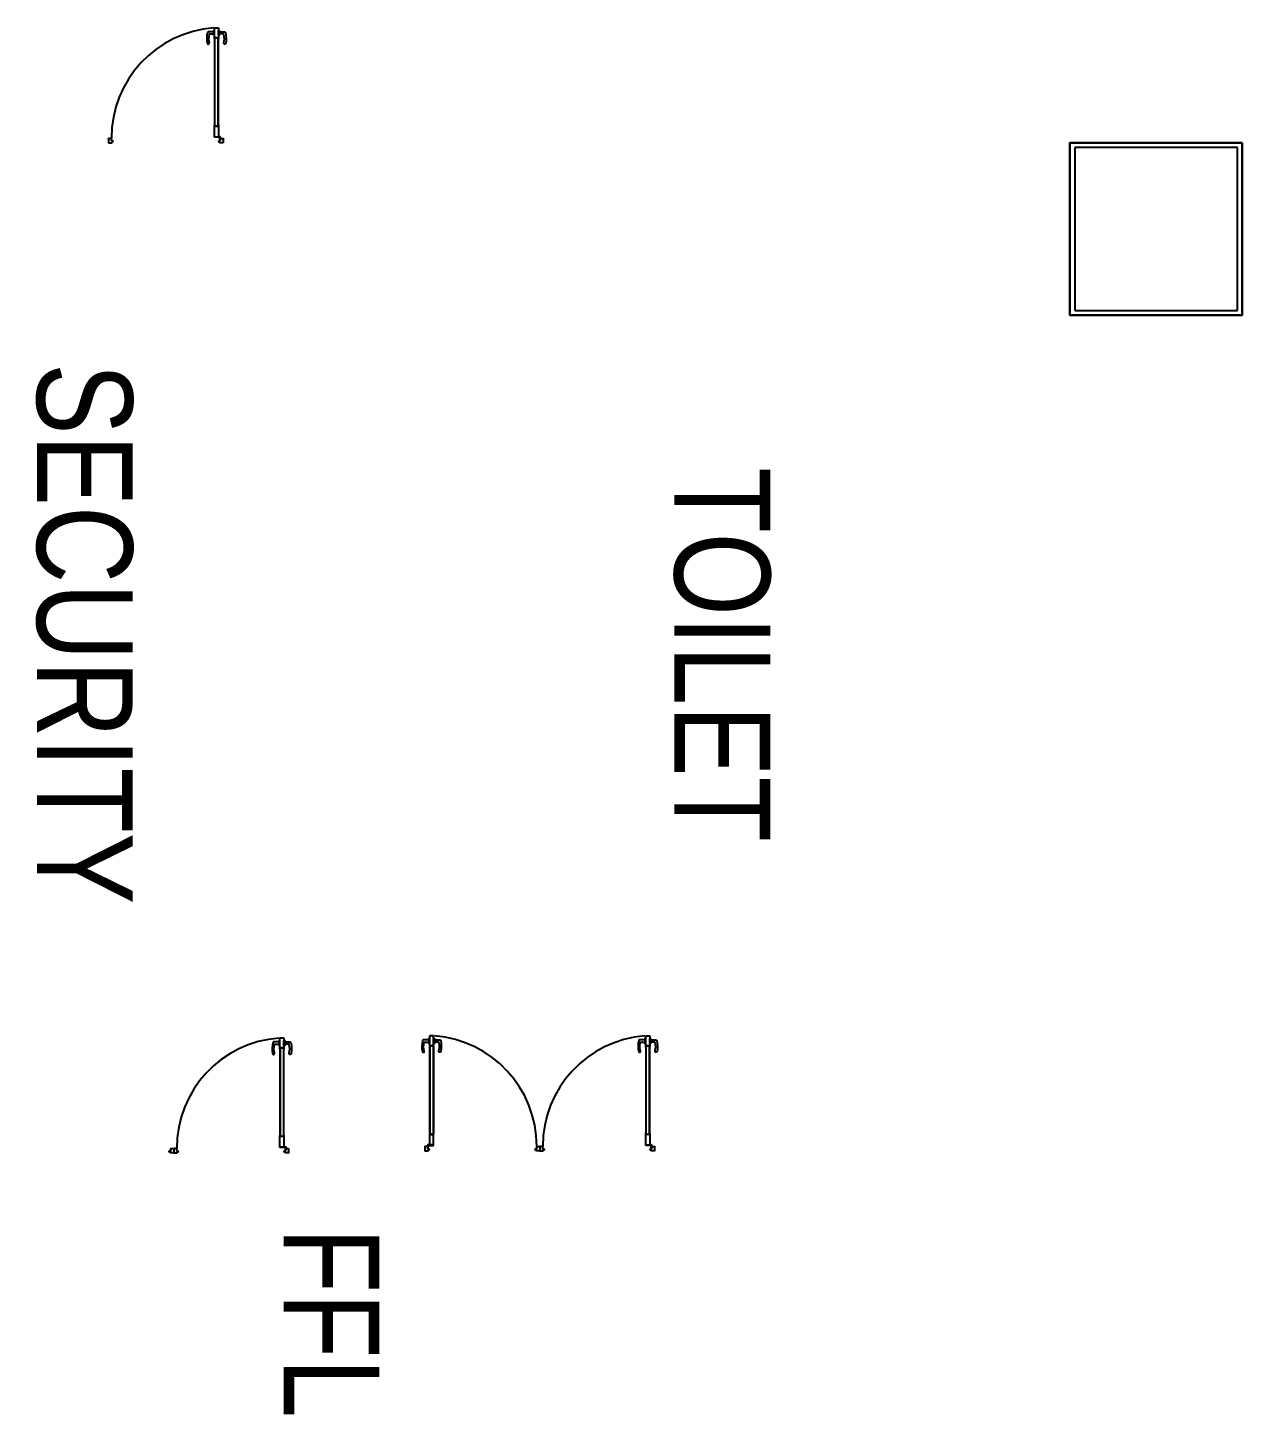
# Model space of a CAD drawing. Extents: x -14231 to 516634, y -267190 to 70805.
# Drawn here: x 63315 to 76004, y 1353 to 15831 of the extents above; entities that cross this region are included whole.
import ezdxf

# ---------------------------------------------------------------- set-up
doc = ezdxf.new("R2010")
doc.units = 0
doc.header["$LTSCALE"] = 8
doc.layers.get('0').update_dxf_attribs({"color": 1, "linetype": 'CONTINUOUS'})
doc.layers.add('0-T50单抗铝蜂巢库板H5000', color=3, linetype='CONTINUOUS')
doc.layers.add('000_CTCI_CSA', color=7, linetype='CONTINUOUS')
doc.layers.add('A-ANOT----_D', color=7, linetype='CONTINUOUS', lineweight=9)
doc.styles.add('Arial Narrow_2', font='ARIALN.TTF', dxfattribs={"width": 0.8, "height": 0.22})
doc.styles.add('Site Area', font='arial.ttf', dxfattribs={"width": 0.8})

# ---------------------------------------------------------------- blocks, each defined once
blk = doc.blocks.new('188K-SM-03-F10-ARCH-PA-Y2257103$0$AP5A-SM-03-F20-ARCH-PA-Y2230801+Y2230803$0$把手GMT水平鎖')
blk.add_lwpolyline([(24, 8), (-24, 8), (-24, 0), (24, 0)], close=True)
blk.add_lwpolyline([(-11, 0), (-11, -40), (-10, -54, 0.327495), (-4, -62, 0.089847), (104, -64, 1.144881), (99, -45, -0.137079), (16, -45, -0.349357), (11, -40), (11, 0)], format="xyb")

msp = doc.modelspace()

# ---------------------------------------------------------------- linework, layer by layer
at = {"color": 252}
for p, q in [((65215.4, 15789.4), (65200.7, 15788.7)), ((65257.8, 15789.4), (65215.4, 15789.4)), ((65266.3, 15803.7), (65257.8, 15803.7)), ((65257.8, 15803.7), (65257.8, 15751.8)), ((65266.3, 15725.8), (65266.3, 15831.2)), ((65266.3, 15831.2), (65308, 15831.2)), ((65266.3, 15751.8), (65266.3, 15803.7)), ((65308, 15831.2), (65308, 15725.8)), ((65215.9, 15766.1), (65257.8, 15766.1)), ((65257.8, 15751.8), (65266.3, 15751.8)), ((65308, 15725.8), (65266.3, 15725.8)), ((65266.9, 15713.7), (65266.9, 15726.5)), ((65267.8, 15712.4), (65266.9, 15713.5)), ((65267.2, 15726.8), (65307.1, 15726.8)), ((65267.9, 15725.3), (65267.9, 15723.6)), ((65267.9, 15721.9), (65267.9, 15714.5)), ((65286.8, 15725.6), (65268.2, 15725.6)), ((65268.2, 15723.3), (65272.8, 15723.3)), ((65272.8, 15722.2), (65268.2, 15722.2)), ((65269, 15722.2), (65268.3, 15722.2)), ((65268.3, 15722.2), (65268.3, 14806.9)), ((65268.3, 15714.1), (65268.3, 15712.5)), ((65269, 14806.9), (65269, 15722.2)), ((65273.1, 15723), (65273.1, 15722.6)), ((65287.1, 15725.9), (65286.8, 15725.6)), ((65287.4, 15725.6), (65287.1, 15725.9)), ((65306, 15725.6), (65287.4, 15725.6)), ((65301.1, 15722.6), (65301.1, 15723)), ((65301.4, 15723.3), (65306, 15723.3)), ((65306, 15722.2), (65301.4, 15722.2)), ((65305.3, 15722.2), (65305.3, 14806.9)), ((65305.9, 15722.2), (65305.3, 15722.2)), ((65305.9, 14806.9), (65305.9, 15722.2)), ((65305.9, 15712.5), (65305.9, 15714.1)), ((65306.3, 15723.6), (65306.3, 15725.3)), ((65306.3, 15714.5), (65306.3, 15721.9)), ((65307.3, 15713.5), (65306.5, 15712.4)), ((65307.4, 15726.5), (65307.4, 15713.7)), ((65266.3, 14687.1), (65266.3, 14803.4)), ((65266.3, 14803.4), (65308, 14803.4)), ((65268.3, 14806.9), (65269, 14806.9)), ((65305.3, 14806.9), (65305.9, 14806.9)), ((65308, 14803.4), (65308, 14687.1)), ((64157.9, 14670.5), (64157.9, 14634.9)), ((64187.7, 14675.7), (64163.2, 14675.7)), ((64163.2, 14629.7), (64187.2, 14629.7)), ((64187.2, 14629.7), (64203.7, 14640.6)), ((64189.2, 14648.5), (64189.2, 14674.2)), ((64197.4, 14648.5), (64189.2, 14648.5)), ((64195.7, 14647.5), (64197.4, 14647.5)), ((64195.7, 14645.5), (64195.7, 14647.5)), ((64203.6, 14645.5), (64195.7, 14645.5)), ((64204.4, 14648.5), (64202, 14648.5)), ((64202, 14647.5), (64203.6, 14647.5)), ((64203.6, 14647.5), (64203.6, 14645.5)), ((64204.9, 14643), (64204.9, 14648)), ((65308, 14687.1), (65266.3, 14687.1)), ((65269.4, 14692.3), (65316.3, 14692.3)), ((65269.4, 14689.7), (65269.4, 14692.3)), ((65316.3, 14689.7), (65269.4, 14689.7)), ((65311, 14643), (65311, 14648)), ((65311.5, 14648.5), (65313.9, 14648.5)), ((65313.9, 14647.5), (65312.2, 14647.5)), ((65312.2, 14647.5), (65312.2, 14645.5)), ((65312.2, 14645.5), (65320.2, 14645.5)), ((65328.7, 14629.7), (65312.2, 14640.6)), ((65316.3, 14692.3), (65316.3, 14689.7)), ((65318.5, 14648.5), (65326.6, 14648.5)), ((65320.2, 14647.5), (65318.5, 14647.5)), ((65320.2, 14645.5), (65320.2, 14647.5)), ((65324, 14656.9), (65324, 14682)), ((65324, 14682), (65326.6, 14682)), ((65326.6, 14656.9), (65324, 14656.9)), ((65326.6, 14682), (65326.6, 14656.9)), ((65326.6, 14648.5), (65326.6, 14674.2)), ((65328.2, 14675.7), (65352.7, 14675.7)), ((65352.7, 14629.7), (65328.7, 14629.7)), ((65357.9, 14670.5), (65357.9, 14634.9))]:
    msp.add_line(p, q, dxfattribs=at)
for points in [[(65308, 15751.8), (65308, 15803.7), (65316.5, 15803.7), (65316.5, 15751.8)], [(76004, 14629.7), (76004, 12829.7), (74204, 12829.7), (74204, 14629.7)]]:
    msp.add_lwpolyline(points, close=True, dxfattribs=at)
msp.add_lwpolyline([(65316.5, 15789.4), (65358.8, 15789.4), (65373.5, 15788.7, -0.3274952), (65381.9, 15781.5, -0.0898475), (65384.2, 15667.8, -1.1448813), (65363.8, 15672.5, 0.1370794), (65363.8, 15760.5, 0.3493568), (65358.4, 15766.1), (65316.5, 15766.1)], format="xyb", dxfattribs=at)
msp.add_lwpolyline([(65287.1, 14803.3), (65287.4, 14803.6), (65306, 14803.6, 0.4142136), (65306.3, 14803.9), (65306.3, 14805.6, 0.4142136), (65306, 14805.9), (65301.4, 14805.9, -0.4142136), (65301.1, 14806.2), (65301.1, 14806.6, -0.4142136), (65301.4, 14806.9), (65306, 14806.9, 0.4142136), (65306.3, 14807.2), (65306.3, 14814.6, 0.4142136), (65306.1, 14814.8), (65306.1, 14814.8, -0.4142136), (65305.9, 14815), (65305.9, 14816.6, -0.7263601), (65306.5, 14816.8), (65307.3, 14815.6, -0.1585069), (65307.4, 14815.5), (65307.4, 14802.6, -0.4142136), (65307.1, 14802.3), (65267.2, 14802.3, -0.4142136), (65266.9, 14802.6), (65266.9, 14815.5, -0.1585069), (65266.9, 14815.6), (65267.8, 14816.8, -0.7263601), (65268.3, 14816.6), (65268.3, 14815, -0.4142136), (65268.1, 14814.8, 0.4142136), (65267.9, 14814.6), (65267.9, 14807.2, 0.4142136), (65268.2, 14806.9), (65272.8, 14806.9, -0.4142136), (65273.1, 14806.6), (65273.1, 14806.2, -0.4142136), (65272.8, 14805.9), (65268.2, 14805.9, 0.4142136), (65267.9, 14805.6), (65267.9, 14803.9, 0.4142136), (65268.2, 14803.6), (65286.8, 14803.6)], format="xyb", close=True, dxfattribs=at)
for points in [[(64157.9, 14677.7), (64157.9, 14627.7)], [(65357.9, 14677.7), (65357.9, 14627.7)]]:
    msp.add_lwpolyline(points, dxfattribs=at)
for centre, radius, start, end in [((65342.1, 14679.6), 1152.8, 94.18651, 180.14694), ((65267.2, 15726.5), 0.313, 90.00001, 180.00001), ((65267.2, 15713.7), 0.313, 180.00001, 216.02738), ((65268, 15712.5), 0.313, 216.02736, 359.99999), ((65268.2, 15725.3), 0.313, 90.00001, 180.00001), ((65268.2, 15723.6), 0.313, 179.99999, 269.99999), ((65268.2, 15721.9), 0.313, 89.99998, 179.99998), ((65268.1, 15714.5), 0.209, 180.00002, 270.00002), ((65268.1, 15714.1), 0.209, 359.99998, 89.99998), ((65272.8, 15723), 0.313, 0.00001, 90.00001), ((65272.8, 15722.6), 0.313, 270.00001, 0.00001), ((65301.4, 15723), 0.313, 89.99998, 179.99998), ((65301.4, 15722.6), 0.313, 179.99999, 269.99999), ((65306.1, 15714.1), 0.209, 90.00003, 180.00003), ((65306.2, 15712.5), 0.313, 180.00001, 323.97264), ((65306, 15725.3), 0.313, 359.99999, 89.99999), ((65306, 15723.6), 0.313, 270.00001, 0.00001), ((65306, 15721.9), 0.313, 0.00002, 90.00002), ((65306.1, 15714.5), 0.209, 269.99998, 359.99998), ((65307.1, 15726.5), 0.313, 359.99999, 89.99999), ((65307.1, 15713.7), 0.313, 323.97262, 359.99999)]:
    msp.add_arc(centre, radius, start, end, dxfattribs=at)
for centre, major_axis, start_param, end_param in [((65504.9, 15718.1), (-318.8, 0.2), -0.1995859, 0.1588416), ((65201.5, 15779.4), (-6.61, 6.61), -0.7038345, 0.5621136), ((65200.6, 15668.8), (7.49, 7.49), 2.4436078, 5.8549804), ((65368.1, 15716.6), (163.7, 0.1), 2.8695072, 3.4144287), ((65216.6, 15759.9), (4.42, 4.42), 0.9014822, 2.2458889), ((65321.9, 14687.6), (5.16, 5.16), 5.497787143777327, 11.78097245095691)]:
    msp.add_ellipse(centre, major_axis=major_axis, ratio=1, start_param=start_param, end_param=end_param, dxfattribs=at)
at = {"color": 252, "extrusion": (-9.86076e-32, -1.3636e-31, -1)}
for centre, major_axis, start_param, end_param in [((64163.2, 14670.5), (3.69, -3.69), 2.3561945, 3.9269908), ((64163.2, 14634.9), (-3.69, -3.69), -0.7853982, 0.7853982), ((64187.7, 14674.2), (1.11, -1.11), -2.3561945, -0.7853982), ((64197.4, 14648), (-0.369, -0.369), 2.3561945, 5.4977871), ((64202, 14648), (-0.369, -0.369), -0.7853982, 2.3561945), ((64201.8, 14643), (2.21, -2.21), -0.7853982, 0.1209028), ((64204.4, 14648), (0.369, -0.369), -2.3561945, -0.7853982), ((65311.5, 14648), (-0.369, -0.369), 7.0685835, 8.6393798), ((65314.1, 14643), (-2.21, -2.21), 6.1622825, 7.0685835), ((65313.9, 14648), (0.369, -0.369), 3.9269908, 7.0685835), ((65318.5, 14648), (0.369, -0.369), 0.7853982, 3.9269908), ((65328.2, 14674.2), (-1.11, -1.11), 7.0685835, 8.6393798), ((65352.7, 14670.5), (-3.69, -3.69), 2.3561945, 3.9269908), ((65352.7, 14634.9), (3.69, -3.69), 5.4977871, 7.0685835)]:
    msp.add_ellipse(centre, major_axis=major_axis, ratio=1, start_param=start_param, end_param=end_param, dxfattribs=at)
at = {"layer": '0-T50单抗铝蜂巢库板H5000'}
for p, q in [((76004, 14629.7), (74204, 14629.7)), ((74204, 14629.7), (74204, 12829.7)), ((76004, 12829.7), (76004, 14629.7)), ((75954, 14579.7), (74254, 14579.7)), ((74254, 14579.7), (74254, 12879.7)), ((75954, 12879.7), (75954, 14579.7)), ((74204, 12829.7), (76004, 12829.7)), ((74254, 12879.7), (75954, 12879.7))]:
    msp.add_line(p, q, dxfattribs=at)
at = {"layer": '000_CTCI_CSA', "color": 8, "true_color": 0x808080}
for p, q in [((65949.5, 5177.8), (65949.5, 5283.2)), ((65949.5, 5283.2), (65991.3, 5283.2)), ((65991.3, 5283.2), (65991.3, 5177.8)), ((67555.6, 5304.8), (67513.9, 5304.8)), ((67513.9, 5304.8), (67513.9, 5199.5)), ((67555.6, 5199.5), (67555.6, 5304.8)), ((69772.3, 5199.5), (69772.3, 5304.8)), ((69772.3, 5304.8), (69814, 5304.8)), ((69814, 5304.8), (69814, 5199.5)), ((65991.3, 5177.8), (65949.5, 5177.8)), ((65950.1, 5165.7), (65950.1, 5178.5)), ((65951, 5164.4), (65950.2, 5165.5)), ((65950.5, 5178.8), (65990.3, 5178.8)), ((65951.2, 5177.3), (65951.2, 5175.6)), ((65951.2, 5173.9), (65951.2, 5166.5)), ((65970.1, 5177.6), (65951.5, 5177.6)), ((65951.5, 5175.3), (65956.1, 5175.3)), ((65956.1, 5174.2), (65951.5, 5174.2)), ((65952.2, 5174.2), (65951.6, 5174.2)), ((65951.6, 5174.2), (65951.6, 4258.9)), ((65951.6, 5166.1), (65951.6, 5164.5)), ((65952.2, 4258.9), (65952.2, 5174.2)), ((65956.4, 5175), (65956.4, 5174.6)), ((65970.4, 5177.9), (65970.1, 5177.6)), ((65970.7, 5177.6), (65970.4, 5177.9)), ((65989.3, 5177.6), (65970.7, 5177.6)), ((65984.4, 5174.6), (65984.4, 5175)), ((65984.7, 5175.3), (65989.3, 5175.3)), ((65989.3, 5174.2), (65984.7, 5174.2)), ((65988.5, 5174.2), (65988.5, 4258.9)), ((65989.2, 5174.2), (65988.5, 5174.2)), ((65989.2, 4258.9), (65989.2, 5174.2)), ((65989.2, 5164.5), (65989.2, 5166.1)), ((65989.6, 5175.6), (65989.6, 5177.3)), ((65989.6, 5166.5), (65989.6, 5173.9)), ((65990.6, 5165.5), (65989.7, 5164.4)), ((65990.6, 5178.5), (65990.6, 5165.7)), ((67513.9, 5199.5), (67555.6, 5199.5)), ((67514.5, 5200.2), (67514.5, 5187.3)), ((67514.6, 5187.2), (67515.4, 5186)), ((67554.7, 5200.5), (67514.8, 5200.5)), ((67515.6, 5197.3), (67515.6, 5198.9)), ((67515.6, 5188.2), (67515.6, 5195.6)), ((67515.9, 5199.2), (67534.4, 5199.2)), ((67520.5, 5196.9), (67515.9, 5196.9)), ((67515.9, 5195.9), (67520.5, 5195.9)), ((67516, 4280.6), (67516, 5195.9)), ((67516, 5195.9), (67516.6, 5195.9)), ((67516, 5186.2), (67516, 5187.8)), ((67516.6, 5195.9), (67516.6, 4280.6)), ((67520.8, 5196.2), (67520.8, 5196.6)), ((67534.4, 5199.2), (67534.8, 5199.6)), ((67534.8, 5199.6), (67535.1, 5199.2)), ((67535.1, 5199.2), (67553.6, 5199.2)), ((67548.7, 5196.6), (67548.7, 5196.2)), ((67553.6, 5196.9), (67549.1, 5196.9)), ((67549.1, 5195.9), (67553.6, 5195.9)), ((67552.9, 4280.6), (67552.9, 5195.9)), ((67552.9, 5195.9), (67553.5, 5195.9)), ((67553.5, 5195.9), (67553.5, 4280.6)), ((67553.5, 5187.8), (67553.5, 5186.2)), ((67554, 5198.9), (67554, 5197.3)), ((67554, 5195.6), (67554, 5188.2)), ((67554.1, 5186), (67554.9, 5187.2)), ((67555, 5187.3), (67555, 5200.2)), ((69814, 5199.5), (69772.3, 5199.5)), ((69772.9, 5187.3), (69772.9, 5200.2)), ((69773.8, 5186), (69772.9, 5187.2)), ((69773.2, 5200.5), (69813.1, 5200.5)), ((69773.9, 5198.9), (69773.9, 5197.3)), ((69773.9, 5195.6), (69773.9, 5188.2)), ((69792.8, 5199.2), (69774.2, 5199.2)), ((69774.2, 5196.9), (69778.8, 5196.9)), ((69778.8, 5195.9), (69774.2, 5195.9)), ((69775, 5195.9), (69774.3, 5195.9)), ((69774.3, 5195.9), (69774.3, 4280.6)), ((69774.3, 5187.8), (69774.3, 5186.2)), ((69775, 4280.6), (69775, 5195.9)), ((69779.1, 5196.6), (69779.1, 5196.2)), ((69793.1, 5199.6), (69792.8, 5199.2)), ((69793.4, 5199.2), (69793.1, 5199.6)), ((69812, 5199.2), (69793.4, 5199.2)), ((69807.1, 5196.2), (69807.1, 5196.6)), ((69807.4, 5196.9), (69812, 5196.9)), ((69812, 5195.9), (69807.4, 5195.9)), ((69811.3, 5195.9), (69811.3, 4280.6)), ((69811.9, 5195.9), (69811.3, 5195.9)), ((69811.9, 4280.6), (69811.9, 5195.9)), ((69811.9, 5186.2), (69811.9, 5187.8)), ((69812.3, 5197.3), (69812.3, 5198.9)), ((69812.3, 5188.2), (69812.3, 5195.6)), ((69813.3, 5187.2), (69812.5, 5186)), ((69813.4, 5200.2), (69813.4, 5187.3)), ((65949.5, 4139.1), (65949.5, 4255.4)), ((65949.5, 4255.4), (65991.3, 4255.4)), ((65951.6, 4258.9), (65952.2, 4258.9)), ((65988.5, 4258.9), (65989.2, 4258.9)), ((65991.3, 4255.4), (65991.3, 4139.1)), ((67555.6, 4277), (67513.9, 4277)), ((67513.9, 4277), (67513.9, 4160.7)), ((67516.6, 4280.6), (67516, 4280.6)), ((67553.5, 4280.6), (67552.9, 4280.6)), ((67555.6, 4160.7), (67555.6, 4277)), ((69772.3, 4160.7), (69772.3, 4277)), ((69772.3, 4277), (69814, 4277)), ((69774.3, 4280.6), (69775, 4280.6)), ((69811.3, 4280.6), (69811.9, 4280.6)), ((69814, 4277), (69814, 4160.7)), ((64794.2, 4095), (64794.2, 4100)), ((64794.8, 4100.5), (64797.2, 4100.5)), ((64811.9, 4081.7), (64795.4, 4092.6)), ((64795.5, 4099.5), (64795.5, 4097.5)), ((64797.2, 4099.5), (64795.5, 4099.5)), ((64795.5, 4097.5), (64803.4, 4097.5)), ((64801.8, 4100.5), (64809.9, 4100.5)), ((64803.4, 4099.5), (64801.8, 4099.5)), ((64803.4, 4097.5), (64803.4, 4099.5)), ((64809.9, 4100.5), (64809.9, 4126.2)), ((64811.5, 4127.7), (64836, 4127.7)), ((64836, 4081.7), (64811.9, 4081.7)), ((64841.2, 4122.5), (64841.2, 4086.9)), ((64841.2, 4122.5), (64841.2, 4086.9)), ((64870.9, 4127.7), (64846.4, 4127.7)), ((64846.4, 4081.7), (64870.5, 4081.7)), ((64870.5, 4081.7), (64887, 4092.6)), ((64872.5, 4100.5), (64872.5, 4126.2)), ((64880.6, 4100.5), (64872.5, 4100.5)), ((64879, 4099.5), (64880.6, 4099.5)), ((64879, 4097.5), (64879, 4099.5)), ((64886.9, 4097.5), (64879, 4097.5)), ((64887.6, 4100.5), (64885.2, 4100.5)), ((64885.2, 4099.5), (64886.9, 4099.5)), ((64886.9, 4099.5), (64886.9, 4097.5)), ((64888.2, 4095), (64888.2, 4100)), ((65991.3, 4139.1), (65949.5, 4139.1)), ((65952.6, 4144.3), (65999.6, 4144.3)), ((65952.6, 4141.7), (65952.6, 4144.3)), ((65999.6, 4141.7), (65952.6, 4141.7)), ((65994.2, 4095), (65994.2, 4100)), ((65994.8, 4100.5), (65997.2, 4100.5)), ((66011.9, 4081.7), (65995.4, 4092.6)), ((65997.2, 4099.5), (65995.5, 4099.5)), ((65995.5, 4099.5), (65995.5, 4097.5)), ((65995.5, 4097.5), (66003.4, 4097.5)), ((65999.6, 4144.3), (65999.6, 4141.7)), ((66001.8, 4100.5), (66009.9, 4100.5)), ((66003.4, 4099.5), (66001.8, 4099.5)), ((66003.4, 4097.5), (66003.4, 4099.5)), ((66007.3, 4108.9), (66007.3, 4134)), ((66007.3, 4134), (66009.9, 4134)), ((66009.9, 4108.9), (66007.3, 4108.9)), ((66009.9, 4134), (66009.9, 4108.9)), ((66009.9, 4100.5), (66009.9, 4126.2)), ((66011.5, 4127.7), (66036, 4127.7)), ((66036, 4081.7), (66011.9, 4081.7)), ((66041.2, 4122.5), (66041.2, 4086.9)), ((67463.9, 4144.2), (67463.9, 4108.6)), ((67493.7, 4149.4), (67469.2, 4149.4)), ((67469.2, 4103.4), (67493.2, 4103.4)), ((67493.2, 4103.4), (67509.7, 4114.2)), ((67497.9, 4155.6), (67495.2, 4155.6)), ((67495.2, 4155.6), (67495.2, 4130.5)), ((67495.2, 4122.2), (67495.2, 4147.8)), ((67495.2, 4130.5), (67497.9, 4130.5)), ((67503.4, 4122.2), (67495.2, 4122.2)), ((67497.9, 4130.5), (67497.9, 4155.6)), ((67501.7, 4119.1), (67501.7, 4121.1)), ((67501.7, 4121.1), (67503.4, 4121.1)), ((67509.6, 4119.1), (67501.7, 4119.1)), ((67552.5, 4165.9), (67505.5, 4165.9)), ((67505.5, 4165.9), (67505.5, 4163.3)), ((67505.5, 4163.3), (67552.5, 4163.3)), ((67510.4, 4122.2), (67508, 4122.2)), ((67508, 4121.1), (67509.6, 4121.1)), ((67509.6, 4121.1), (67509.6, 4119.1)), ((67510.9, 4116.7), (67510.9, 4121.6)), ((67513.9, 4160.7), (67555.6, 4160.7)), ((67552.5, 4163.3), (67552.5, 4165.9)), ((68617, 4116.7), (68617, 4121.6)), ((68617.5, 4122.2), (68619.9, 4122.2)), ((68618.2, 4121.1), (68618.2, 4119.1)), ((68619.9, 4121.1), (68618.2, 4121.1)), ((68618.2, 4119.1), (68626.2, 4119.1)), ((68634.7, 4103.4), (68618.2, 4114.2)), ((68624.5, 4122.2), (68632.6, 4122.2)), ((68626.2, 4121.1), (68624.5, 4121.1)), ((68626.2, 4119.1), (68626.2, 4121.1)), ((68632.6, 4122.2), (68632.6, 4147.8)), ((68634.2, 4149.4), (68658.7, 4149.4)), ((68658.7, 4103.4), (68634.7, 4103.4)), ((68663.9, 4144.2), (68663.9, 4108.6)), ((68663.9, 4144.2), (68663.9, 4108.6)), ((68693.7, 4149.4), (68669.2, 4149.4)), ((68669.2, 4103.4), (68693.2, 4103.4)), ((68693.2, 4103.4), (68709.7, 4114.2)), ((68695.2, 4122.2), (68695.2, 4147.8)), ((68703.4, 4122.2), (68695.2, 4122.2)), ((68701.7, 4121.1), (68703.4, 4121.1)), ((68701.7, 4119.1), (68701.7, 4121.1)), ((68709.6, 4119.1), (68701.7, 4119.1)), ((68710.4, 4122.2), (68708, 4122.2)), ((68708, 4121.1), (68709.6, 4121.1)), ((68709.6, 4121.1), (68709.6, 4119.1)), ((68710.9, 4116.7), (68710.9, 4121.6)), ((69814, 4160.7), (69772.3, 4160.7)), ((69775.4, 4165.9), (69822.3, 4165.9)), ((69775.4, 4163.3), (69775.4, 4165.9)), ((69822.3, 4163.3), (69775.4, 4163.3)), ((69817, 4116.7), (69817, 4121.6)), ((69817.5, 4122.2), (69819.9, 4122.2)), ((69819.9, 4121.1), (69818.2, 4121.1)), ((69818.2, 4121.1), (69818.2, 4119.1)), ((69818.2, 4119.1), (69826.2, 4119.1)), ((69834.7, 4103.4), (69818.2, 4114.2)), ((69822.3, 4165.9), (69822.3, 4163.3)), ((69824.5, 4122.2), (69832.6, 4122.2)), ((69826.2, 4121.1), (69824.5, 4121.1)), ((69826.2, 4119.1), (69826.2, 4121.1)), ((69830, 4130.5), (69830, 4155.6)), ((69830, 4155.6), (69832.6, 4155.6)), ((69832.6, 4130.5), (69830, 4130.5)), ((69832.6, 4155.6), (69832.6, 4130.5)), ((69832.6, 4122.2), (69832.6, 4147.8)), ((69834.2, 4149.4), (69858.7, 4149.4)), ((69858.7, 4103.4), (69834.7, 4103.4)), ((69863.9, 4144.2), (69863.9, 4108.6))]:
    msp.add_line(p, q, dxfattribs=at)
for points in [[(65970.4, 4255.3), (65970.7, 4255.6), (65989.3, 4255.6, 0.4142136), (65989.6, 4255.9), (65989.6, 4257.6, 0.4142136), (65989.3, 4257.9), (65984.7, 4257.9, -0.4142136), (65984.4, 4258.2), (65984.4, 4258.6, -0.4142136), (65984.7, 4258.9), (65989.3, 4258.9, 0.4142136), (65989.6, 4259.2), (65989.6, 4266.6, 0.4142136), (65989.4, 4266.8), (65989.4, 4266.8, -0.4142136), (65989.2, 4267), (65989.2, 4268.6, -0.7263601), (65989.7, 4268.8), (65990.6, 4267.6, -0.1585069), (65990.6, 4267.5), (65990.6, 4254.6, -0.4142136), (65990.3, 4254.3), (65950.5, 4254.3, -0.4142136), (65950.1, 4254.6), (65950.1, 4267.5, -0.1585069), (65950.2, 4267.6), (65951, 4268.8, -0.7263601), (65951.6, 4268.6), (65951.6, 4267, -0.4142136), (65951.4, 4266.8, 0.4142136), (65951.2, 4266.6), (65951.2, 4259.2, 0.4142136), (65951.5, 4258.9), (65956.1, 4258.9, -0.4142136), (65956.4, 4258.6), (65956.4, 4258.2, -0.4142136), (65956.1, 4257.9), (65951.5, 4257.9, 0.4142136), (65951.2, 4257.6), (65951.2, 4255.9, 0.4142136), (65951.5, 4255.6), (65970.1, 4255.6)], [(67534.8, 4276.9), (67534.4, 4277.2), (67515.9, 4277.2, -0.4142136), (67515.6, 4277.5), (67515.6, 4279.2, -0.4142136), (67515.9, 4279.5), (67520.5, 4279.5, 0.4142136), (67520.8, 4279.8), (67520.8, 4280.3, 0.4142136), (67520.5, 4280.6), (67515.9, 4280.6, -0.4142136), (67515.6, 4280.9), (67515.6, 4288.3, -0.4142136), (67515.8, 4288.5), (67515.8, 4288.5, 0.4142136), (67516, 4288.7), (67516, 4290.3, 0.7263601), (67515.4, 4290.5), (67514.6, 4289.3, 0.1585069), (67514.5, 4289.1), (67514.5, 4276.3, 0.4142136), (67514.8, 4276), (67554.7, 4276, 0.4142136), (67555, 4276.3), (67555, 4289.1, 0.1585069), (67554.9, 4289.3), (67554.1, 4290.5, 0.7263601), (67553.5, 4290.3), (67553.5, 4288.7, 0.4142136), (67553.7, 4288.5, -0.4142136), (67554, 4288.3), (67554, 4280.9, -0.4142136), (67553.6, 4280.6), (67549.1, 4280.6, 0.4142136), (67548.7, 4280.3), (67548.7, 4279.8, 0.4142136), (67549.1, 4279.5), (67553.6, 4279.5, -0.4142136), (67554, 4279.2), (67554, 4277.5, -0.4142136), (67553.6, 4277.2), (67535.1, 4277.2)], [(69793.1, 4276.9), (69793.4, 4277.2), (69812, 4277.2, 0.4142136), (69812.3, 4277.5), (69812.3, 4279.2, 0.4142136), (69812, 4279.5), (69807.4, 4279.5, -0.4142136), (69807.1, 4279.8), (69807.1, 4280.3, -0.4142136), (69807.4, 4280.6), (69812, 4280.6, 0.4142136), (69812.3, 4280.9), (69812.3, 4288.3, 0.4142136), (69812.1, 4288.5), (69812.1, 4288.5, -0.4142136), (69811.9, 4288.7), (69811.9, 4290.3, -0.7263601), (69812.5, 4290.5), (69813.3, 4289.3, -0.1585069), (69813.4, 4289.1), (69813.4, 4276.3, -0.4142136), (69813.1, 4276), (69773.2, 4276, -0.4142136), (69772.9, 4276.3), (69772.9, 4289.1, -0.1585069), (69772.9, 4289.3), (69773.8, 4290.5, -0.7263601), (69774.3, 4290.3), (69774.3, 4288.7, -0.4142136), (69774.1, 4288.5, 0.4142136), (69773.9, 4288.3), (69773.9, 4280.9, 0.4142136), (69774.2, 4280.6), (69778.8, 4280.6, -0.4142136), (69779.1, 4280.3), (69779.1, 4279.8, -0.4142136), (69778.8, 4279.5), (69774.2, 4279.5, 0.4142136), (69773.9, 4279.2), (69773.9, 4277.5, 0.4142136), (69774.2, 4277.2), (69792.8, 4277.2)]]:
    msp.add_lwpolyline(points, format="xyb", close=True, dxfattribs=at)
for points in [[(64841.2, 4129.7), (64841.2, 4079.7)], [(64841.2, 4129.7), (64841.2, 4079.7)], [(66041.2, 4129.7), (66041.2, 4079.7)], [(67463.9, 4151.4), (67463.9, 4101.4)], [(68663.9, 4151.4), (68663.9, 4101.4)], [(68663.9, 4151.4), (68663.9, 4101.4)], [(69863.9, 4151.4), (69863.9, 4101.4)]]:
    msp.add_lwpolyline(points, dxfattribs=at)
for centre, radius, start, end in [((66025.3, 4131.6), 1152.8, 94.18651, 180.14694), ((67479.8, 4153.3), 1152.8, 359.85306, 85.81349), ((69848.1, 4153.3), 1152.8, 94.18651, 180.14694), ((65950.5, 5178.5), 0.313, 90.00001, 180.00001), ((65950.5, 5165.7), 0.313, 180.00001, 216.02738), ((65951.3, 5164.5), 0.313, 216.02736, 359.99999), ((65951.5, 5177.3), 0.313, 90.00001, 180.00001), ((65951.5, 5175.6), 0.313, 179.99999, 269.99999), ((65951.5, 5173.9), 0.313, 89.99998, 179.99998), ((65951.4, 5166.5), 0.209, 180.00002, 270.00002), ((65951.4, 5166.1), 0.209, 359.99998, 89.99998), ((65956.1, 5175), 0.313, 0.00001, 90.00001), ((65956.1, 5174.6), 0.313, 270.00001, 0.00001), ((65984.7, 5175), 0.313, 89.99998, 179.99998), ((65984.7, 5174.6), 0.313, 179.99999, 269.99999), ((65989.4, 5166.1), 0.209, 90.00003, 180.00003), ((65989.5, 5164.5), 0.313, 180.00001, 323.97264), ((65989.3, 5177.3), 0.313, 359.99999, 89.99999), ((65989.3, 5175.6), 0.313, 270.00001, 0.00001), ((65989.3, 5173.9), 0.313, 0.00002, 90.00002), ((65989.4, 5166.5), 0.209, 269.99998, 359.99998), ((65990.3, 5178.5), 0.313, 359.99999, 89.99999), ((65990.3, 5165.7), 0.313, 323.97262, 359.99999), ((67514.8, 5200.2), 0.313, 90.00001, 180.00001), ((67514.8, 5187.3), 0.313, 180.00001, 216.02738), ((67515.7, 5186.2), 0.313, 216.02736, 359.99999), ((67515.9, 5198.9), 0.313, 90.00001, 180.00001), ((67515.9, 5197.3), 0.313, 179.99999, 269.99999), ((67515.9, 5195.6), 0.313, 89.99998, 179.99998), ((67515.8, 5188.2), 0.209, 180.00002, 270.00002), ((67515.8, 5187.8), 0.209, 359.99997, 89.99997), ((67520.5, 5196.6), 0.313, 0.00002, 90.00002), ((67520.5, 5196.2), 0.313, 270.00001, 0.00001), ((67549.1, 5196.6), 0.313, 89.99999, 179.99999), ((67549.1, 5196.2), 0.313, 179.99999, 269.99999), ((67553.7, 5187.8), 0.209, 90.00002, 180.00002), ((67553.9, 5186.2), 0.313, 180.00001, 323.97264), ((67553.6, 5198.9), 0.313, 359.99999, 89.99999), ((67553.6, 5197.3), 0.313, 270.00001, 0.00001), ((67553.6, 5195.6), 0.313, 0.00002, 90.00002), ((67553.7, 5188.2), 0.209, 269.99998, 359.99998), ((67554.7, 5200.2), 0.313, 359.99999, 89.99999), ((67554.7, 5187.3), 0.313, 323.97262, 359.99999), ((69773.2, 5200.2), 0.313, 90.00001, 180.00001), ((69773.2, 5187.3), 0.313, 180.00001, 216.02738), ((69774, 5186.2), 0.313, 216.02736, 359.99999), ((69774.2, 5198.9), 0.313, 90.00001, 180.00001), ((69774.2, 5197.3), 0.313, 179.99999, 269.99999), ((69774.2, 5195.6), 0.313, 89.99998, 179.99998), ((69774.1, 5188.2), 0.209, 180.00002, 270.00002), ((69774.1, 5187.8), 0.209, 359.99998, 89.99998), ((69778.8, 5196.6), 0.313, 0.00001, 90.00001), ((69778.8, 5196.2), 0.313, 270.00001, 0.00001), ((69807.4, 5196.6), 0.313, 89.99998, 179.99998), ((69807.4, 5196.2), 0.313, 179.99999, 269.99999), ((69812.1, 5187.8), 0.209, 90.00003, 180.00003), ((69812.2, 5186.2), 0.313, 180.00001, 323.97264), ((69812, 5198.9), 0.313, 359.99999, 89.99999), ((69812, 5197.3), 0.313, 270.00001, 0.00001), ((69812, 5195.6), 0.313, 0.00002, 90.00002), ((69812.1, 5188.2), 0.209, 269.99998, 359.99998), ((69813.1, 5200.2), 0.313, 359.99999, 89.99999), ((69813.1, 5187.3), 0.313, 323.97262, 359.99999)]:
    msp.add_arc(centre, radius, start, end, dxfattribs=at)
for centre, major_axis, start_param, end_param in [((64794.8, 4100), (-0.369, -0.369), -2.3561945, -0.7853982), ((64797.4, 4095), (-2.21, -2.21), -0.7853982, 0.1209028), ((64797.2, 4100), (0.369, -0.369), -0.7853982, 2.3561945), ((64801.8, 4100), (0.369, -0.369), 2.3561945, 5.4977871), ((64811.5, 4126.2), (-1.11, -1.11), -2.3561945, -0.7853982), ((64836, 4122.5), (-3.69, -3.69), 2.3561945, 3.9269908), ((64836, 4086.9), (3.69, -3.69), -0.7853982, 0.7853982), ((66005.2, 4139.6), (5.16, 5.16), 5.497787143777327, 11.78097245095691), ((67469.2, 4144.2), (3.69, -3.69), 2.3561945, 3.9269908), ((67469.2, 4108.6), (-3.69, -3.69), 5.4977871, 7.0685835), ((67493.7, 4147.8), (1.11, -1.11), 7.0685835, 8.6393798), ((67503.4, 4121.6), (-0.369, -0.369), 0.7853982, 3.9269908), ((67508, 4121.6), (-0.369, -0.369), 3.9269908, 7.0685835), ((67507.8, 4116.7), (2.21, -2.21), 6.1622825, 7.0685835), ((67510.4, 4121.6), (0.369, -0.369), 7.0685835, 8.6393798), ((68617.5, 4121.6), (-0.369, -0.369), -2.3561945, -0.7853982), ((68620.1, 4116.7), (-2.21, -2.21), -0.7853982, 0.1209028), ((68619.9, 4121.6), (0.369, -0.369), -0.7853982, 2.3561945), ((68624.5, 4121.6), (0.369, -0.369), 2.3561945, 5.4977871), ((68634.2, 4147.8), (-1.11, -1.11), -2.3561945, -0.7853982), ((68658.7, 4144.2), (-3.69, -3.69), 2.3561945, 3.9269908), ((68658.7, 4108.6), (3.69, -3.69), -0.7853982, 0.7853982), ((69827.9, 4161.2), (5.16, 5.16), 5.497787143777327, 11.78097245095691)]:
    msp.add_ellipse(centre, major_axis=major_axis, ratio=1, start_param=start_param, end_param=end_param, dxfattribs=at)
at = {"layer": '000_CTCI_CSA', "color": 8, "true_color": 0x808080, "extrusion": (-9.86076e-32, -1.3636e-31, -1)}
for centre, major_axis, start_param, end_param in [((64846.4, 4122.5), (3.69, -3.69), 2.3561945, 3.9269908), ((64846.4, 4086.9), (-3.69, -3.69), -0.7853982, 0.7853982), ((64870.9, 4126.2), (1.11, -1.11), -2.3561945, -0.7853982), ((64880.6, 4100), (-0.369, -0.369), 2.3561945, 5.4977871), ((64885.2, 4100), (-0.369, -0.369), -0.7853982, 2.3561945), ((64885, 4095), (2.21, -2.21), -0.7853982, 0.1209028), ((64887.6, 4100), (0.369, -0.369), -2.3561945, -0.7853982), ((65994.8, 4100), (-0.369, -0.369), 7.0685835, 8.6393798), ((65997.4, 4095), (-2.21, -2.21), 6.1622825, 7.0685835), ((65997.2, 4100), (0.369, -0.369), 3.9269908, 7.0685835), ((66001.8, 4100), (0.369, -0.369), 0.7853982, 3.9269908), ((66011.5, 4126.2), (-1.11, -1.11), 7.0685835, 8.6393798), ((66036, 4122.5), (-3.69, -3.69), 2.3561945, 3.9269908), ((66036, 4086.9), (3.69, -3.69), 5.4977871, 7.0685835), ((68669.2, 4144.2), (3.69, -3.69), 2.3561945, 3.9269908), ((68669.2, 4108.6), (-3.69, -3.69), -0.7853982, 0.7853982), ((68693.7, 4147.8), (1.11, -1.11), -2.3561945, -0.7853982), ((68703.4, 4121.6), (-0.369, -0.369), 2.3561945, 5.4977871), ((68708, 4121.6), (-0.369, -0.369), -0.7853982, 2.3561945), ((68707.8, 4116.7), (2.21, -2.21), -0.7853982, 0.1209028), ((68710.4, 4121.6), (0.369, -0.369), -2.3561945, -0.7853982), ((69817.5, 4121.6), (-0.369, -0.369), 7.0685835, 8.6393798), ((69820.1, 4116.7), (-2.21, -2.21), 6.1622825, 7.0685835), ((69819.9, 4121.6), (0.369, -0.369), 3.9269908, 7.0685835), ((69824.5, 4121.6), (0.369, -0.369), 0.7853982, 3.9269908), ((69834.2, 4147.8), (-1.11, -1.11), 7.0685835, 8.6393798), ((69858.7, 4144.2), (-3.69, -3.69), 2.3561945, 3.9269908), ((69858.7, 4108.6), (3.69, -3.69), 5.4977871, 7.0685835)]:
    msp.add_ellipse(centre, major_axis=major_axis, ratio=1, start_param=start_param, end_param=end_param, dxfattribs=at)
at = {"layer": '000_CTCI_CSA', "color": 8, "true_color": 0x808080, "extrusion": (9.86076e-32, -1.3636e-31, -1)}
msp.add_ellipse((67499.9, 4161.2), major_axis=(-5.16, 5.16), ratio=1, start_param=5.497787143777327, end_param=11.78097245095691, dxfattribs=at)

# ---------------------------------------------------------------- block references
at = {"layer": '000_CTCI_CSA', "color": 8, "true_color": 0x808080}
for p, xscale, yscale, zscale, rotation in [((65941, 5229.7), 1.058823529319919, 1.058823529319919, 1.058823529319919, 270), ((65999.7, 5229.7), -1.058823529319919, 1.058823529319919, 1.058823529319919, 90), ((67505.4, 5251.4), 1.058823529319919, 1.058823529319919, 1.058823529319919, 270), ((67564.1, 5251.4), -1.058823529319919, 1.058823529396959, 1.058823529412367, 90), ((69763.8, 5251.4), 1.058823529319919, 1.058823529319919, 1.058823529319919, 270), ((69822.5, 5251.4), -1.058823529319919, 1.058823529319919, 1.058823529319919, 90)]:
    msp.add_blockref('188K-SM-03-F10-ARCH-PA-Y2257103$0$AP5A-SM-03-F20-ARCH-PA-Y2230801+Y2230803$0$把手GMT水平鎖', p, dxfattribs=dict(at, xscale=xscale, yscale=yscale, zscale=zscale, rotation=rotation))

# ---------------------------------------------------------------- texts
at = {"color": 252, "style": 'Site Area', "width": 0.8}
for s, p in [('SECURITY', (63411, 12328.6)), ('TOILET', (70072.2, 11241.5)), ('FFL', (65988.2, 3302.5))]:
    msp.add_text(s, height=1000, rotation=270, dxfattribs=at).set_placement(p)
at = {"layer": 'A-ANOT----_D', "insert": (63315.4, 7866), "char_height": 0.22, "attachment_point": 5, "style": 'Arial Narrow_2'}
msp.add_mtext('\\A1;5000', dxfattribs=at)

doc.saveas('drawing.dxf')
